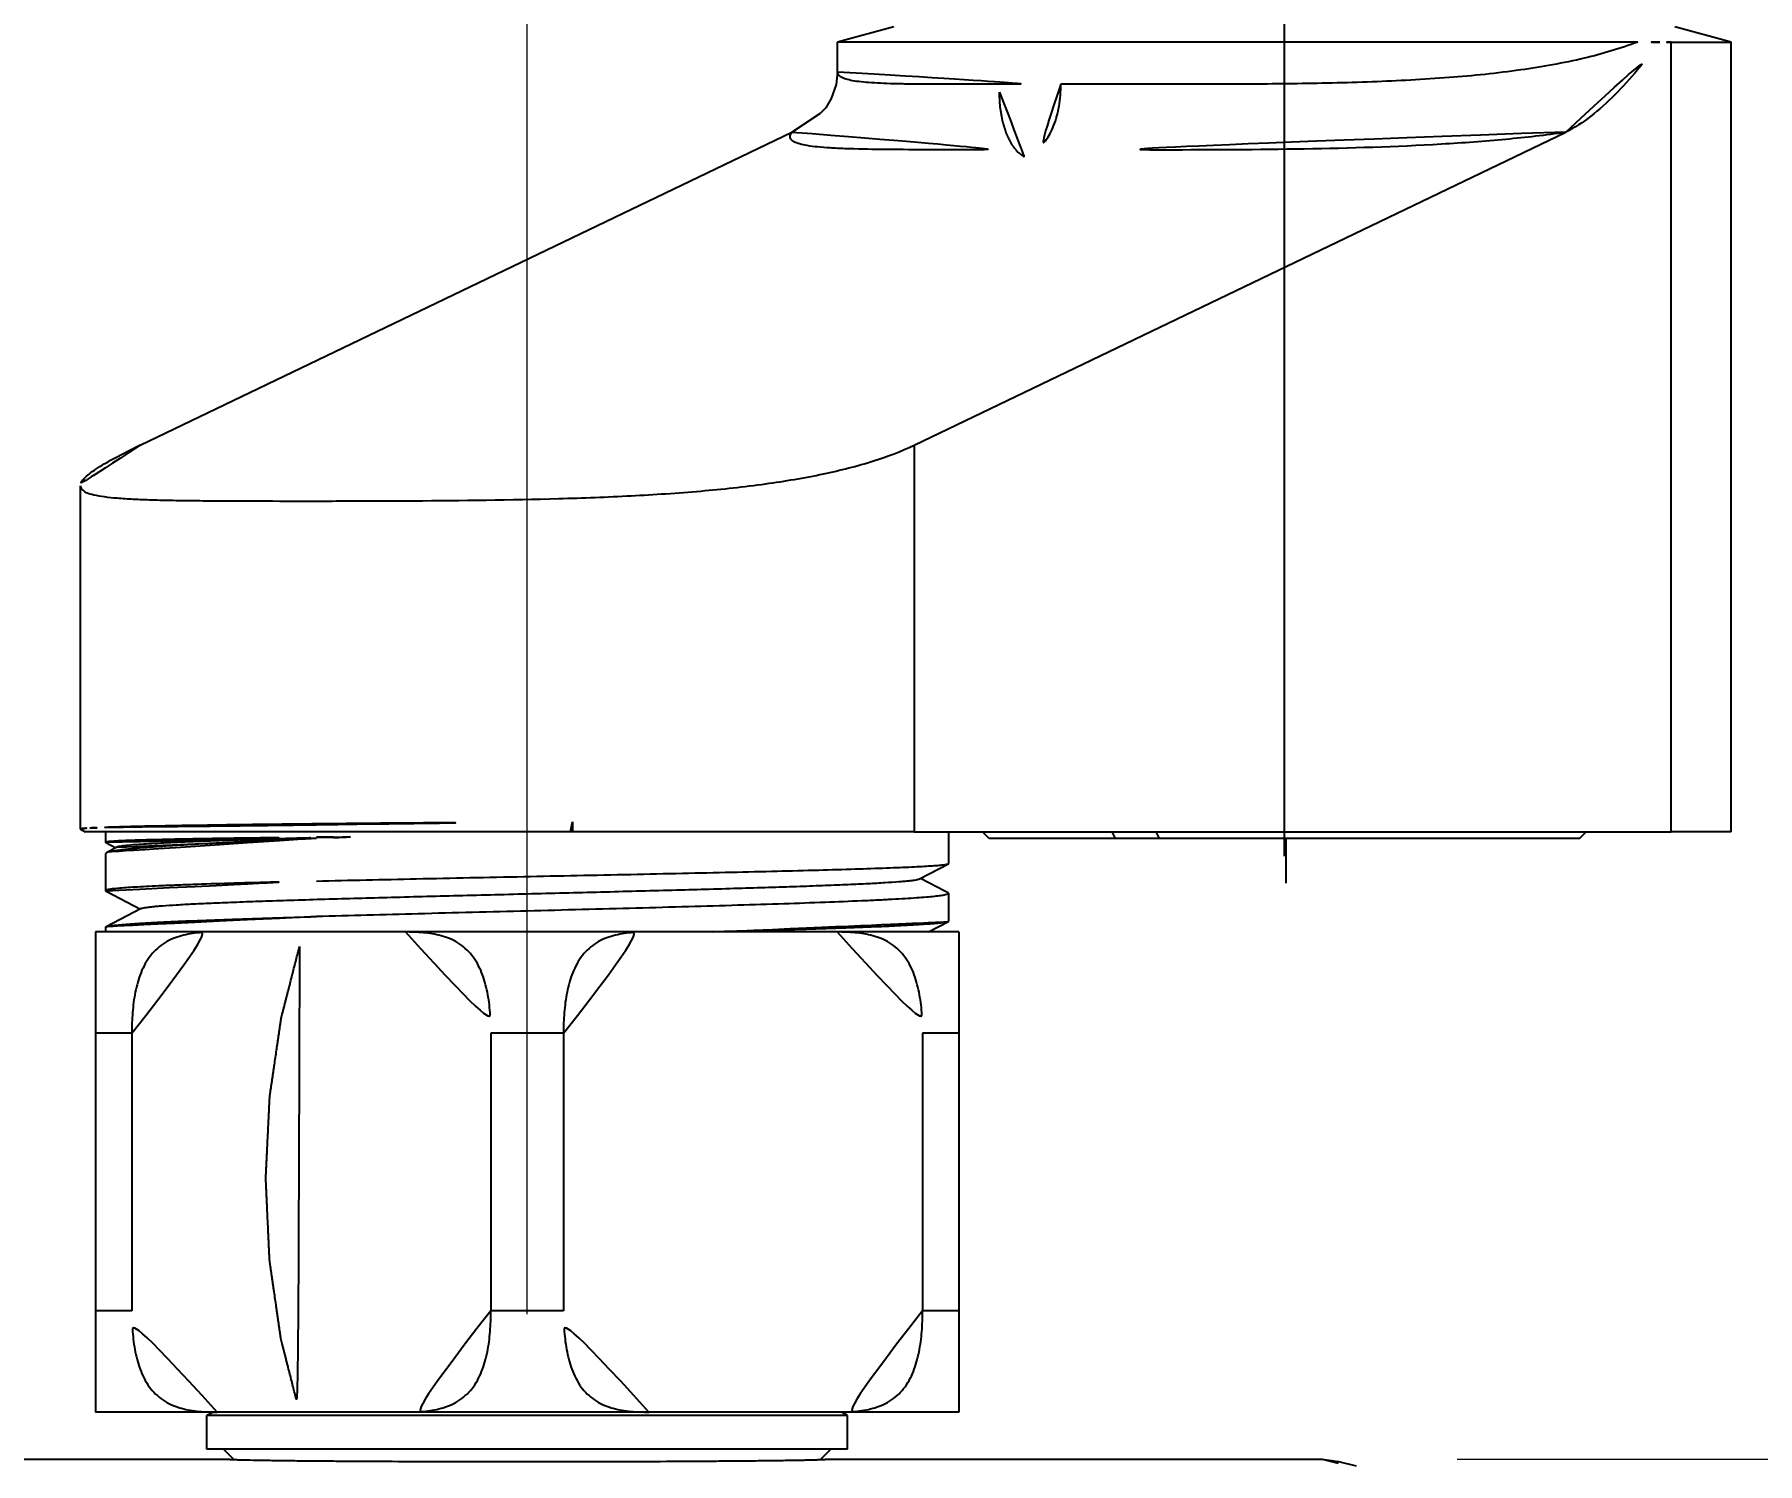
# Model space of a CAD drawing. Extents: x 16296660632 to 16296672895, y -37409619871 to -37409617326.
# Drawn here: x 16296672432.9 to 16296672484, y -37409617610.7 to -37409617568.3 of the extents above; entities that cross this region are included whole.
import ezdxf

# ---------------------------------------------------------------- set-up
doc = ezdxf.new("R2010")
doc.units = 0
doc.header["$LTSCALE"] = 10
doc.header["$MEASUREMENT"] = 0
doc.header["$PDMODE"] = 3
doc.header["$PDSIZE"] = -10
doc.linetypes.add('ACAD_ISO08W100', pattern=[36, 24, -3, 6, -3])
doc.layers.get('0').update_dxf_attribs({"linetype": 'CONTINUOUS'})
doc.layers.get('DEFPOINTS').update_dxf_attribs({"linetype": 'CONTINUOUS'})
doc.layers.add('06___PRT_ALL_SURFS', color=7, linetype='CONTINUOUS')
doc.styles.add('Daelim Dimension', font='')
doc.styles.get('Daelim Dimension').set_extended_font_data('나눔고딕')
doc.dimstyles.new('DEFAULT', dxfattribs={"dimscale": 2, "dimtxt": 2, "dimasz": 2, "dimexe": 0, "dimexo": 2, "dimgap": 1, "dimtad": 1, "dimdec": 1, "dimzin": 9, "dimdsep": 46, "dimtxsty": 'Daelim Dimension', "dimcen": 0.5, "dimclrd": 252, "dimclre": 252, "dimclrt": 3, "dimadec": 1, "dimazin": 0, "dimtfac": 1, "dimtdec": 1, "dimtix": 1, "dimtmove": 0, "dimatfit": 3, "dimfxl": 1, "dimtolj": 1, "dimtzin": 1, "dimlwd": 9, "dimlwe": 9, "dimarcsym": 0})

# ---------------------------------------------------------------- blocks, each defined once
blk = doc.blocks.new('*D24')
at = {"color": 5, "lineweight": 9, "transparency": 16777216}
for p, q in [((16296672475.10936, -37409617610.563637), (16296672510.367599, -37409617610.563637)), ((16296672510.367599, -37409617614.563637), (16296672510.367599, -37409617749.239067)), ((16296672381.699341, -37409617753.239067), (16296672510.367599, -37409617753.239067))]:
    blk.add_line(p, q, dxfattribs=at)
at = {"color": 5, "transparency": 16777216}
for points in [[(16296672509.700939, -37409617614.563637), (16296672511.034269, -37409617614.563637), (16296672510.367599, -37409617610.563637)], [(16296672509.700939, -37409617749.239067), (16296672511.034269, -37409617749.239067), (16296672510.367599, -37409617753.239067)]]:
    blk.add_solid(points, dxfattribs=at)
at = {"layer": 'DEFPOINTS', "color": 0, "transparency": 16777216}
for p in [(16296672471.10936, -37409617610.563637), (16296672377.699341, -37409617753.239067), (16296672510.367599, -37409617753.239067)]:
    blk.add_point(p, dxfattribs=at)
at = {"color": 7, "transparency": 16777216, "insert": (16296672502.916969, -37409617681.901352), "char_height": 10, "attachment_point": 5, "rotation": 90, "style": 'Daelim Dimension'}
blk.add_mtext('\\A1;143', dxfattribs=at)
blk = doc.blocks.new('*D26')
at = {"color": 5, "lineweight": 9, "transparency": 16777216}
for p, q in [((16296672297.5371, -37409617606.26368), (16296672297.5371, -37409617535.952713)), ((16296672301.5371, -37409617535.952713), (16296672443.5371, -37409617535.952713)), ((16296672447.5371, -37409617606.26368), (16296672447.5371, -37409617535.952713))]:
    blk.add_line(p, q, dxfattribs=at)
at = {"color": 5, "transparency": 16777216}
for points in [[(16296672301.5371, -37409617535.286049), (16296672301.5371, -37409617536.619377), (16296672297.5371, -37409617535.952713)], [(16296672443.5371, -37409617535.286049), (16296672443.5371, -37409617536.619377), (16296672447.5371, -37409617535.952713)]]:
    blk.add_solid(points, dxfattribs=at)
at = {"layer": 'DEFPOINTS', "color": 0, "transparency": 16777216}
for p in [(16296672447.5371, -37409617535.952713), (16296672297.5371, -37409617610.26368), (16296672447.5371, -37409617610.26368)]:
    blk.add_point(p, dxfattribs=at)
at = {"color": 7, "transparency": 16777216, "insert": (16296672372.5371, -37409617528.523529), "char_height": 10, "attachment_point": 5, "style": 'Daelim Dimension'}
blk.add_mtext('\\A1;150', dxfattribs=at)

msp = doc.modelspace()

# ---------------------------------------------------------------- linework, layer by layer
at = {"color": 1, "linetype": 'ACAD_ISO08W100'}
msp.add_line((16296672469.987101, -37409617526.616676), (16296672469.98711, -37409617592.68528), dxfattribs=at)
at = {"color": 7, "linetype": 'Continuous'}
for p, q in [((16296672480.468081, -37409617568.56131), (16296672456.737101, -37409617568.56131)), ((16296672481.461941, -37409617568.56131), (16296672483.237101, -37409617568.56131)), ((16296672456.737101, -37409617569.440086), (16296672456.737101, -37409617569.440292)), ((16296672434.290819, -37409617591.891663), (16296672434.2871, -37409617591.887772)), ((16296672434.290819, -37409617591.891663), (16296672434.429119, -37409617591.963676)), ((16296672459.01194, -37409617591.963676), (16296672434.42964, -37409617591.963676)), ((16296672448.81975, -37409617591.963676), (16296672448.87635, -37409617591.672157)), ((16296672448.87635, -37409617591.672157), (16296672448.87635, -37409617591.963676)), ((16296672461.237101, -37409617592.163681), (16296672461.0371, -37409617591.963676)), ((16296672464.97868, -37409617592.163681), (16296672464.878321, -37409617591.963676)), ((16296672466.177361, -37409617591.963676), (16296672466.277719, -37409617592.163681)), ((16296672478.737101, -37409617592.163681), (16296672478.937099, -37409617591.963676)), ((16296672483.237101, -37409617591.963676), (16296672481.461941, -37409617591.963676)), ((16296672435.04105, -37409617592.282318), (16296672435.0371, -37409617592.278221)), ((16296672435.06249, -37409617592.586052), (16296672435.0371, -37409617592.612457)), ((16296672435.04105, -37409617592.282318), (16296672435.343161, -37409617592.439636)), ((16296672435.36832, -37409617592.426521), (16296672435.06249, -37409617592.586052)), ((16296672478.73708, -37409617592.163681), (16296672461.237129, -37409617592.163681)), ((16296672459.173189, -37409617593.361351), (16296672460.02919, -37409617592.915443)), ((16296672460.02919, -37409617592.915443), (16296672460.0371, -37409617592.907204)), ((16296672459.920191, -37409617593.723373), (16296672459.199511, -37409617593.347633)), ((16296672435.048651, -37409617593.723602), (16296672435.0371, -37409617593.711578)), ((16296672435.048651, -37409617593.723602), (16296672436.06827, -37409617594.254921)), ((16296672460.01947, -37409617593.775124), (16296672459.920191, -37409617593.723373)), ((16296672460.01947, -37409617593.775124), (16296672460.0371, -37409617593.79348)), ((16296672436.095011, -37409617594.240982), (16296672435.05014, -37409617594.78553)), ((16296672459.432369, -37409617594.935249), (16296672460.02487, -37409617594.626503)), ((16296672460.02487, -37409617594.626503), (16296672460.0371, -37409617594.613747)), ((16296672460.337099, -37409617594.935249), (16296672434.737101, -37409617594.935249)), ((16296672434.737101, -37409617594.935249), (16296672434.737101, -37409617609.163681)), ((16296672460.337099, -37409617594.935249), (16296672460.337099, -37409617609.163681)), ((16296672435.81263, -37409617597.935249), (16296672434.737101, -37409617597.935249)), ((16296672435.81263, -37409617597.935249), (16296672435.81263, -37409617606.163673)), ((16296672448.612631, -37409617597.935249), (16296672446.461571, -37409617597.935249)), ((16296672446.461571, -37409617597.935249), (16296672446.461571, -37409617606.163673)), ((16296672448.612631, -37409617597.935249), (16296672448.612631, -37409617606.163673)), ((16296672460.337099, -37409617597.935249), (16296672459.26157, -37409617597.935249)), ((16296672459.26157, -37409617597.935249), (16296672459.26157, -37409617606.163673)), ((16296672435.81263, -37409617606.163681), (16296672434.737101, -37409617606.163681)), ((16296672448.612631, -37409617606.163681), (16296672446.461571, -37409617606.163681)), ((16296672460.337099, -37409617606.163681), (16296672459.26157, -37409617606.163681)), ((16296672460.337099, -37409617609.163681), (16296672434.737101, -37409617609.163681)), ((16296672438.0371, -37409617609.26368), (16296672438.20377, -37409617609.163681)), ((16296672457.0371, -37409617609.26368), (16296672438.0371, -37409617609.26368)), ((16296672438.0371, -37409617610.26368), (16296672438.0371, -37409617609.26368)), ((16296672457.0371, -37409617609.26368), (16296672456.87043, -37409617609.163681)), ((16296672457.0371, -37409617610.26368), (16296672457.0371, -37409617609.26368)), ((16296672457.0371, -37409617610.26368), (16296672438.0371, -37409617610.26368)), ((16296672438.85239, -37409617610.579063), (16296672438.5371, -37409617610.26368)), ((16296672456.221741, -37409617610.579117), (16296672456.5371, -37409617610.26368)), ((16296672306.437071, -37409617610.563606), (16296672438.63714, -37409617610.563606)), ((16296672456.43689, -37409617610.563622), (16296672456.436621, -37409617610.564217)), ((16296672456.43689, -37409617610.563622), (16296672471.109619, -37409617610.563622)), ((16296672456.436991, -37409617610.564217), (16296672456.437281, -37409617610.563599)), ((16296672471.10936, -37409617610.563637), (16296672471.595659, -37409617610.623657)), ((16296672471.109619, -37409617610.563622), (16296672471.580879, -37409617610.6819)), ((16296672471.59551, -37409617610.623619), (16296672472.117371, -37409617610.75444))]:
    msp.add_line(p, q, dxfattribs=at)
at = {"color": 81, "linetype": 'Continuous', "true_color": 0xa9ff6a}
msp.add_line((16296672470.0371, -37409617593.488876), (16296672470.0371, -37409617592.163681), dxfattribs=at)
at = {"color": 7, "linetype": 'Continuous'}
for points, knots in [([(16296672480.468081, -37409617568.56131), (16296672479.951639, -37409617568.758713), (16296672478.8029, -37409617569.090981), (16296672476.927719, -37409617569.423531), (16296672474.824699, -37409617569.637604), (16296672472.562651, -37409617569.755371), (16296672470.21587, -37409617569.804916), (16296672467.86149, -37409617569.815132), (16296672465.576071, -37409617569.810043), (16296672464.08403, -37409617569.80761), (16296672463.362101, -37409617569.807587)], [0, 0, 0, 0, 0.096293447, 0.207539571, 0.331352129, 0.464212591, 0.601955959, 0.740136505, 0.874264661, 1, 1, 1, 1]), ([(16296672456.73712, -37409617569.440529), (16296672456.737141, -37409617569.45591), (16296672456.741819, -37409617569.487183), (16296672456.76449, -37409617569.530701), (16296672456.80154, -37409617569.569351), (16296672456.87501, -37409617569.61908), (16296672457.00552, -37409617569.668701), (16296672457.203581, -37409617569.712914), (16296672457.455589, -37409617569.747139), (16296672457.760691, -37409617569.772591), (16296672458.11809, -37409617569.790527), (16296672458.52627, -37409617569.802307), (16296672458.983589, -37409617569.809174), (16296672459.68572, -37409617569.813606), (16296672460.669821, -37409617569.812248), (16296672461.966169, -37409617569.808502), (16296672462.881439, -37409617569.807602), (16296672463.362101, -37409617569.807587)], [0, 0, 0, 0, 0.006847674, 0.013798387, 0.021502284, 0.030440701, 0.053091513, 0.0830574, 0.12072686, 0.166181281, 0.219328391, 0.2799997, 0.347956369, 0.422921804, 0.592560546, 0.786033709, 1, 1, 1, 1]), ([(16296672463.36211, -37409617569.807472), (16296672463.36211, -37409617570.026657), (16296672463.32799, -37409617570.448059), (16296672463.19887, -37409617570.945396), (16296672463.043051, -37409617571.284492), (16296672462.8794, -37409617571.54039), (16296672462.716221, -37409617571.694267), (16296672462.59557, -37409617571.752197)], [0, 0, 0, 0, 0.302426833, 0.580363323, 0.704057427, 0.815341845, 1, 1, 1, 1]), ([(16296672455.382509, -37409617571.229271), (16296672455.369949, -37409617571.247627), (16296672455.349091, -37409617571.283157), (16296672455.33168, -37409617571.338707), (16296672455.332939, -37409617571.391632), (16296672455.354259, -37409617571.439987), (16296672455.393921, -37409617571.482323), (16296672455.47706, -37409617571.537086), (16296672455.629391, -37409617571.590843), (16296672455.86396, -37409617571.639008), (16296672456.167351, -37409617571.67646), (16296672456.53862, -37409617571.70459), (16296672457.16613, -37409617571.733208), (16296672458.10844, -37409617571.74897), (16296672459.415331, -37409617571.753708), (16296672460.937969, -37409617571.752724), (16296672462.02219, -37409617571.752274), (16296672462.595409, -37409617571.752274)], [0, 0, 0, 0, 0.008883204, 0.016342648, 0.022956141, 0.029545765, 0.036956259, 0.045802872, 0.069066051, 0.100792041, 0.141395333, 0.190970493, 0.249423417, 0.392137997, 0.567162175, 0.771162843, 1, 1, 1, 1]), ([(16296672478.33219, -37409617571.229271), (16296672477.74159, -37409617571.313171), (16296672476.51416, -37409617571.452858), (16296672473.929159, -37409617571.64167), (16296672470.55794, -37409617571.739807), (16296672466.54056, -37409617571.756126), (16296672463.8797, -37409617571.752274), (16296672462.595409, -37409617571.752274)], [0, 0, 0, 0, 0.113575327, 0.235096958, 0.493392411, 0.755478983, 1, 1, 1, 1]), ([(16296672434.2871, -37409617581.712082), (16296672434.2871, -37409617581.731033), (16296672434.294941, -37409617581.770729), (16296672434.331591, -37409617581.823792), (16296672434.38973, -37409617581.869881), (16296672434.506161, -37409617581.929863), (16296672434.70999, -37409617581.987808), (16296672435.01824, -37409617582.039589), (16296672435.410139, -37409617582.079193), (16296672435.883169, -37409617582.10865), (16296672436.434681, -37409617582.129669), (16296672437.06097, -37409617582.143982), (16296672437.757879, -37409617582.153282), (16296672438.814341, -37409617582.161072), (16296672440.27256, -37409617582.164131), (16296672442.159201, -37409617582.163589), (16296672444.915239, -37409617582.155296), (16296672447.75318, -37409617582.125031), (16296672450.594721, -37409617582.018967), (16296672452.6392, -37409617581.88456), (16296672454.54388, -37409617581.680359), (16296672456.258169, -37409617581.395111), (16296672457.738199, -37409617581.024048), (16296672458.623301, -37409617580.692642), (16296672459.01194, -37409617580.506027)], [0, 0, 0, 0, 0.002271346, 0.004696983, 0.007573525, 0.011082862, 0.020336571, 0.032805483, 0.0485503, 0.067520734, 0.089618282, 0.114704463, 0.142616274, 0.173167825, 0.241351423, 0.317421418, 0.399329793, 0.571739122, 0.657603091, 0.740170219, 0.817303202, 0.887151717, 0.948319771, 1, 1, 1, 1]), ([(16296672436.06226, -37409617580.506027), (16296672435.806061, -37409617580.629051), (16296672435.44693, -37409617580.808319), (16296672435.010321, -37409617581.053322), (16296672434.75688, -37409617581.210457), (16296672434.556669, -37409617581.352654), (16296672434.410391, -37409617581.480881), (16296672434.31632, -37409617581.5951), (16296672434.287109, -37409617581.67701), (16296672434.2871, -37409617581.712082)], [0, 0, 0, 0, 0.389574738, 0.549878365, 0.686130095, 0.79814322, 0.886211822, 0.95192461, 1, 1, 1, 1]), ([(16296672434.287121, -37409617591.887772), (16296672434.28714, -37409617591.885719), (16296672434.29472, -37409617591.881813), (16296672434.30728, -37409617591.878677), (16296672434.330339, -37409617591.874474), (16296672434.36124, -37409617591.870613), (16296672434.40136, -37409617591.866531), (16296672434.47221, -37409617591.86071), (16296672434.52986, -37409617591.857094), (16296672434.571199, -37409617591.854729)], [0, 0, 0, 0, 0.021368729, 0.070113905, 0.148912001, 0.258163998, 0.397938726, 0.568212851, 1, 1, 1, 1]), ([(16296672434.571199, -37409617591.854729), (16296672434.60096, -37409617591.853027), (16296672434.74383, -37409617591.845543), (16296672434.886789, -37409617591.839973), (16296672434.999969, -37409617591.835983)], [0, 0, 0, 0, 0.208386391, 1, 1, 1, 1]), ([(16296672434.999969, -37409617591.835983), (16296672435.297319, -37409617591.825478), (16296672436.001209, -37409617591.807457), (16296672437.209249, -37409617591.784729), (16296672438.707439, -37409617591.762932), (16296672441.15682, -37409617591.733803), (16296672444.57428, -37409617591.702629), (16296672447.404181, -37409617591.681999), (16296672448.87635, -37409617591.672157)], [0, 0, 0, 0, 0.064320604, 0.152208754, 0.261196676, 0.388227176, 0.681743787, 1, 1, 1, 1]), ([(16296672435.0371, -37409617592.278221), (16296672435.0371, -37409617592.275368), (16296672435.04912, -37409617592.270752), (16296672435.067169, -37409617592.266693), (16296672435.102079, -37409617592.261482), (16296672435.148251, -37409617592.256599), (16296672435.20849, -37409617592.251503), (16296672435.28162, -37409617592.246483), (16296672435.36799, -37409617592.241432), (16296672435.50902, -37409617592.234337), (16296672435.71734, -37409617592.225777), (16296672436.00506, -37409617592.216133), (16296672436.342159, -37409617592.206581), (16296672436.727209, -37409617592.197166), (16296672437.15855, -37409617592.18792), (16296672437.634331, -37409617592.178833), (16296672438.152479, -37409617592.169899), (16296672438.921659, -37409617592.157852), (16296672439.97101, -37409617592.143494), (16296672440.83399, -37409617592.13327), (16296672441.2871, -37409617592.128197)], [0, 0, 0, 0, 0.001367099, 0.004687298, 0.0100973, 0.017615355, 0.027243547, 0.038979018, 0.052810799, 0.068721913, 0.106711477, 0.152800946, 0.206792237, 0.268451893, 0.3375304, 0.41371571, 0.496679102, 0.586075588, 0.782670843, 1, 1, 1, 1]), ([(16296672441.2871, -37409617592.159149), (16296672440.86043, -37409617592.177094), (16296672440.04475, -37409617592.212334), (16296672438.884029, -37409617592.266563), (16296672437.85376, -37409617592.319946), (16296672436.96969, -37409617592.372482), (16296672436.33066, -37409617592.417709), (16296672435.902439, -37409617592.45475), (16296672435.646219, -37409617592.480461), (16296672435.434931, -37409617592.505943), (16296672435.268961, -37409617592.530746), (16296672435.149521, -37409617592.555351), (16296672435.085239, -37409617592.574211), (16296672435.062519, -37409617592.586052)], [0, 0, 0, 0, 0.205137902, 0.39218929, 0.558180609, 0.700704037, 0.817608614, 0.865901946, 0.9071746, 0.941290278, 0.968150348, 0.987692583, 1, 1, 1, 1]), ([(16296672435.36833, -37409617592.426521), (16296672435.37645, -37409617592.422272), (16296672435.39822, -37409617592.414993), (16296672435.460091, -37409617592.400497), (16296672435.572439, -37409617592.384247), (16296672435.74791, -37409617592.36544), (16296672435.97727, -37409617592.346588), (16296672436.2593, -37409617592.327492), (16296672436.59273, -37409617592.308357), (16296672436.975969, -37409617592.289177), (16296672437.581181, -37409617592.262283), (16296672438.44706, -37409617592.229492), (16296672439.60603, -37409617592.191681), (16296672440.90901, -37409617592.153877), (16296672441.82342, -37409617592.129623), (16296672442.300779, -37409617592.117363)], [0, 0, 0, 0, 0.003962013, 0.00984448, 0.02747232, 0.052922797, 0.086114068, 0.126885588, 0.175057514, 0.230407479, 0.292673423, 0.436801348, 0.604784036, 0.793681797, 1, 1, 1, 1]), ([(16296672441.2871, -37409617592.128197), (16296672441.37005, -37409617592.127281), (16296672441.707939, -37409617592.12355), (16296672442.045839, -37409617592.11998), (16296672442.300779, -37409617592.117363)], [0, 0, 0, 0, 0.245490498, 1, 1, 1, 1]), ([(16296672442.300779, -37409617592.117363), (16296672442.21484, -37409617592.120842), (16296672441.87693, -37409617592.134567), (16296672441.53904, -37409617592.148552), (16296672441.2871, -37409617592.159149)], [0, 0, 0, 0, 0.254356381, 1, 1, 1, 1]), ([(16296672441.2871, -37409617593.426804), (16296672442.27412, -37409617593.402702), (16296672444.32036, -37409617593.356827), (16296672447.42832, -37409617593.292473), (16296672450.059, -37409617593.23896), (16296672452.11487, -37409617593.195587), (16296672453.560129, -37409617593.163788), (16296672454.90579, -37409617593.132294), (16296672456.129589, -37409617593.101128), (16296672457.21133, -37409617593.070328), (16296672458.015591, -37409617593.043892), (16296672458.57476, -37409617593.022392), (16296672458.926769, -37409617593.007187), (16296672459.231661, -37409617592.992104), (16296672459.48818, -37409617592.977188), (16296672459.695259, -37409617592.962433), (16296672459.8365, -37409617592.94957), (16296672459.92403, -37409617592.938728), (16296672459.970671, -37409617592.931511), (16296672460.004431, -37409617592.924362), (16296672460.02264, -37409617592.918839), (16296672460.029169, -37409617592.915443)], [0, 0, 0, 0, 0.157947822, 0.327434889, 0.497311893, 0.578885607, 0.656401759, 0.72857701, 0.794219906, 0.852247259, 0.901701061, 0.922952616, 0.941766504, 0.958068459, 0.971787522, 0.982871875, 0.991280115, 0.994470232, 0.99698334, 0.998822628, 1, 1, 1, 1]), ([(16296672435.037109, -37409617593.711578), (16296672435.037109, -37409617593.707802), (16296672435.04694, -37409617593.699013), (16296672435.06749, -37409617593.691856), (16296672435.10157, -37409617593.682663), (16296672435.172421, -37409617593.669739), (16296672435.2946, -37409617593.654167), (16296672435.48012, -37409617593.636803), (16296672435.717331, -37409617593.619209), (16296672436.00507, -37409617593.601562), (16296672436.34219, -37409617593.583893), (16296672436.727249, -37409617593.566223), (16296672437.1586, -37409617593.548592), (16296672437.820709, -37409617593.524109), (16296672438.748699, -37409617593.494217), (16296672439.970989, -37409617593.45977), (16296672440.833981, -37409617593.437866), (16296672441.2871, -37409617593.426804)], [0, 0, 0, 0, 0.001807601, 0.005329444, 0.010862297, 0.018464477, 0.039926003, 0.069718295, 0.107725941, 0.153803084, 0.20776317, 0.269371128, 0.338379499, 0.414482478, 0.58663322, 0.782964432, 1, 1, 1, 1]), ([(16296672436.095011, -37409617594.240982), (16296672436.107441, -37409617594.234512), (16296672436.14287, -37409617594.224373), (16296672436.208851, -37409617594.211151), (16296672436.300989, -37409617594.197899), (16296672436.41873, -37409617594.184349), (16296672436.56205, -37409617594.170761), (16296672436.80311, -37409617594.151222), (16296672437.165409, -37409617594.127609), (16296672437.670839, -37409617594.100517), (16296672438.26689, -37409617594.073311), (16296672438.94808, -37409617594.046013), (16296672439.70816, -37409617594.018646), (16296672440.54019, -37409617593.991272), (16296672441.7708, -37409617593.953651), (16296672443.427099, -37409617593.907509), (16296672445.51309, -37409617593.853462), (16296672447.674749, -37409617593.7994), (16296672449.83374, -37409617593.745399), (16296672451.912041, -37409617593.691513), (16296672453.55916, -37409617593.645569), (16296672454.78071, -37409617593.608177), (16296672455.605129, -37409617593.580994), (16296672456.35746, -37409617593.553871), (16296672457.030979, -37409617593.526833), (16296672457.61973, -37409617593.499924), (16296672458.118509, -37409617593.473137), (16296672458.475809, -37409617593.449806), (16296672458.713369, -37409617593.430527), (16296672458.85453, -37409617593.417122), (16296672458.970461, -37409617593.40377), (16296672459.061159, -37409617593.390717), (16296672459.126089, -37409617593.377708), (16296672459.16094, -37409617593.367706), (16296672459.173161, -37409617593.361351)], [0, 0, 0, 0, 0.001819424, 0.004733861, 0.008757703, 0.013891075, 0.020126318, 0.027448971, 0.045292952, 0.067266692, 0.093169863, 0.122766199, 0.155786186, 0.191926221, 0.230858152, 0.31564841, 0.407070359, 0.501803347, 0.596415588, 0.687490221, 0.771749936, 0.810366882, 0.846175734, 0.878854509, 0.908115602, 0.933698495, 0.955380135, 0.972972395, 0.980187548, 0.986326865, 0.991381121, 0.995343434, 0.998211164, 1, 1, 1, 1]), ([(16296672460.0371, -37409617593.79348), (16296672460.0371, -37409617593.797852), (16296672460.028231, -37409617593.808411), (16296672459.992371, -37409617593.824318), (16296672459.913151, -37409617593.843536), (16296672459.78006, -37409617593.864288), (16296672459.5942, -37409617593.885887), (16296672459.3571, -37409617593.907593), (16296672459.069309, -37409617593.929428), (16296672458.73221, -37409617593.951263), (16296672458.34717, -37409617593.973106), (16296672457.91585, -37409617593.994911), (16296672457.253771, -37409617594.0252), (16296672456.325899, -37409617594.062187), (16296672455.103609, -37409617594.104874), (16296672453.75185, -37409617594.147377), (16296672452.29373, -37409617594.189697), (16296672450.754219, -37409617594.231796), (16296672449.159679, -37409617594.273666), (16296672447.002831, -37409617594.329002), (16296672444.375481, -37409617594.395767), (16296672442.292061, -37409617594.451607), (16296672441.2871, -37409617594.480553)], [0, 0, 0, 0, 0.000698991, 0.001925261, 0.006358533, 0.013553093, 0.02351645, 0.036215075, 0.051605281, 0.069621789, 0.090188393, 0.113222215, 0.13862136, 0.196080369, 0.261587286, 0.334026196, 0.412160555, 0.494652007, 0.580087709, 0.667009896, 0.839369502, 1, 1, 1, 1]), ([(16296672441.2871, -37409617594.480553), (16296672440.852909, -37409617594.493057), (16296672440.02375, -37409617594.517677), (16296672438.845369, -37409617594.555847), (16296672437.802931, -37409617594.593689), (16296672437.02702, -37409617594.626244), (16296672436.48634, -37409617594.652748), (16296672436.144699, -37409617594.671547), (16296672435.84767, -37409617594.690208), (16296672435.59642, -37409617594.708771), (16296672435.39185, -37409617594.727028), (16296672435.234859, -37409617594.745163), (16296672435.1339, -37409617594.760811), (16296672435.077749, -37409617594.774597), (16296672435.057751, -37409617594.78157), (16296672435.05014, -37409617594.78553)], [0, 0, 0, 0, 0.208549206, 0.398267467, 0.566052807, 0.709367597, 0.77112251, 0.825950489, 0.873642314, 0.914008318, 0.946911042, 0.972229873, 0.989899736, 0.995881165, 1, 1, 1, 1]), ([(16296672453.02813, -37409617594.935226), (16296672453.511709, -37409617594.922829), (16296672454.43741, -37409617594.898354), (16296672455.7558, -37409617594.860298), (16296672456.926901, -37409617594.822372), (16296672457.80093, -37409617594.789558), (16296672458.410999, -37409617594.762703), (16296672458.796761, -37409617594.743599), (16296672459.132021, -37409617594.724571), (16296672459.415279, -37409617594.705597), (16296672459.645361, -37409617594.686897), (16296672459.821079, -37409617594.668266), (16296672459.93343, -37409617594.652222), (16296672459.995131, -37409617594.637894), (16296672460.016781, -37409617594.630692), (16296672460.024851, -37409617594.626503)], [0, 0, 0, 0, 0.207092421, 0.396436442, 0.564643713, 0.708710875, 0.770874048, 0.826067776, 0.874059951, 0.914630425, 0.94760622, 0.972861796, 0.990304639, 0.99610564, 1, 1, 1, 1]), ([(16296672435.05014, -37409617594.78553), (16296672435.04818, -37409617594.786552), (16296672435.04285, -37409617594.789581), (16296672435.037109, -37409617594.794907), (16296672435.037109, -37409617594.799103)], [0, 0, 0, 0, 0.346158158, 1, 1, 1, 1]), ([(16296672435.81263, -37409617597.935249), (16296672435.81263, -37409617597.731354), (16296672435.826281, -37409617597.323967), (16296672435.890921, -37409617596.818459), (16296672435.984859, -37409617596.424332), (16296672436.080999, -37409617596.139099), (16296672436.20755, -37409617595.86998), (16296672436.36845, -37409617595.625893), (16296672436.56402, -37409617595.416962), (16296672436.788679, -37409617595.250473), (16296672437.03334, -37409617595.127403), (16296672437.2892, -37409617595.042107), (16296672437.5506, -37409617594.986794), (16296672437.902121, -37409617594.943283), (16296672438.167629, -37409617594.935249), (16296672438.34425, -37409617594.935249)], [0, 0, 0, 0, 0.133580858, 0.266773685, 0.333016425, 0.398742397, 0.463625682, 0.527315409, 0.589477258, 0.650115707, 0.709527342, 0.768141547, 0.826320045, 0.88428951, 1, 1, 1, 1]), ([(16296672443.929951, -37409617594.935249), (16296672444.106569, -37409617594.935249), (16296672444.37208, -37409617594.943283), (16296672444.7236, -37409617594.986794), (16296672444.985001, -37409617595.042107), (16296672445.24086, -37409617595.127403), (16296672445.485519, -37409617595.250473), (16296672445.71018, -37409617595.416962), (16296672445.90575, -37409617595.625893), (16296672446.06665, -37409617595.86998), (16296672446.193211, -37409617596.139099), (16296672446.289351, -37409617596.424332), (16296672446.38328, -37409617596.818459), (16296672446.44792, -37409617597.323967), (16296672446.461571, -37409617597.731354), (16296672446.461571, -37409617597.935249)], [0, 0, 0, 0, 0.115710533, 0.17368002, 0.231858534, 0.290472747, 0.349884391, 0.410522779, 0.472684713, 0.536374421, 0.601257665, 0.666983734, 0.733226405, 0.866419216, 1, 1, 1, 1]), ([(16296672448.612631, -37409617597.935249), (16296672448.612631, -37409617597.731354), (16296672448.62628, -37409617597.323967), (16296672448.690941, -37409617596.818443), (16296672448.784849, -37409617596.424294), (16296672448.881041, -37409617596.139053), (16296672449.007561, -37409617595.869904), (16296672449.168501, -37409617595.625877), (16296672449.36396, -37409617595.416946), (16296672449.588631, -37409617595.250542), (16296672449.83325, -37409617595.127434), (16296672450.089121, -37409617595.042122), (16296672450.350559, -37409617594.986794), (16296672450.702101, -37409617594.943283), (16296672450.967621, -37409617594.935249), (16296672451.144251, -37409617594.935249)], [0, 0, 0, 0, 0.133582712, 0.26677812, 0.333026058, 0.398755258, 0.463644915, 0.527324033, 0.589470716, 0.650093413, 0.709502503, 0.768125515, 0.826311711, 0.88428576, 1, 1, 1, 1]), ([(16296672456.72995, -37409617594.935249), (16296672456.90657, -37409617594.935249), (16296672457.17207, -37409617594.943268), (16296672457.523609, -37409617594.986771), (16296672457.785049, -37409617595.042122), (16296672458.04096, -37409617595.127434), (16296672458.28565, -37409617595.250557), (16296672458.510321, -37409617595.417061), (16296672458.705799, -37409617595.626022), (16296672458.866739, -37409617595.870064), (16296672458.993219, -37409617596.139214), (16296672459.08939, -37409617596.424423), (16296672459.183281, -37409617596.818542), (16296672459.247931, -37409617597.324028), (16296672459.26157, -37409617597.731369), (16296672459.26157, -37409617597.935249)], [0, 0, 0, 0, 0.115706529, 0.173680098, 0.231867865, 0.29049604, 0.349921788, 0.410562216, 0.472715595, 0.536397161, 0.601283236, 0.667004911, 0.733247581, 0.866430595, 1, 1, 1, 1]), ([(16296672440.7871, -37409617595.363678), (16296672440.75325, -37409617595.496391), (16296672440.70248, -37409617595.695473), (16296672440.634781, -37409617595.960899), (16296672440.584, -37409617596.159973), (16296672440.53323, -37409617596.359039), (16296672440.48245, -37409617596.558113), (16296672440.44014, -37409617596.724007), (16296672440.40629, -37409617596.85672), (16296672440.380899, -37409617596.956261), (16296672440.355511, -37409617597.055794), (16296672440.33436, -37409617597.138741), (16296672440.31743, -37409617597.205101), (16296672440.304741, -37409617597.254868), (16296672440.29204, -37409617597.304626), (16296672440.281469, -37409617597.346107), (16296672440.273001, -37409617597.379288), (16296672440.266661, -37409617597.404167), (16296672440.26137, -37409617597.424911), (16296672440.257139, -37409617597.441498), (16296672440.25396, -37409617597.453941), (16296672440.25132, -37409617597.46431), (16296672440.249201, -37409617597.472603), (16296672440.247881, -37409617597.477791), (16296672440.24682, -37409617597.481934), (16296672440.24617, -37409617597.484543), (16296672440.245689, -37409617597.486343), (16296672440.245449, -37409617597.487389), (16296672440.2453, -37409617597.488548), (16296672440.245081, -37409617597.48996), (16296672440.244591, -37409617597.493393), (16296672440.24383, -37409617597.498497), (16296672440.24283, -37409617597.505333), (16296672440.241831, -37409617597.512154), (16296672440.240499, -37409617597.521263), (16296672440.238171, -37409617597.537193), (16296672440.234831, -37409617597.559952), (16296672440.230829, -37409617597.587273), (16296672440.22683, -37409617597.614578), (16296672440.22283, -37409617597.641891), (16296672440.217501, -37409617597.678307), (16296672440.210831, -37409617597.723831), (16296672440.200159, -37409617597.796661), (16296672440.186831, -37409617597.887703), (16296672440.17083, -37409617597.996964), (16296672440.154831, -37409617598.106201), (16296672440.138821, -37409617598.215446), (16296672440.12282, -37409617598.324707), (16296672440.10149, -37409617598.470383), (16296672440.07482, -37409617598.652458), (16296672440.048149, -37409617598.834541), (16296672440.026819, -37409617598.980209), (16296672440.010811, -37409617599.089447), (16296672439.99481, -37409617599.198708), (16296672439.978809, -37409617599.307961), (16296672439.962811, -37409617599.417213), (16296672439.94948, -37409617599.508247), (16296672439.93881, -37409617599.581093), (16296672439.93214, -37409617599.626602), (16296672439.926809, -37409617599.663017), (16296672439.92281, -37409617599.690331), (16296672439.91881, -37409617599.717644), (16296672439.91481, -37409617599.744957), (16296672439.91147, -37409617599.767723), (16296672439.90914, -37409617599.783653), (16296672439.90781, -37409617599.792763), (16296672439.906811, -37409617599.799583), (16296672439.905809, -37409617599.806412), (16296672439.90506, -37409617599.811531), (16296672439.904551, -37409617599.814949), (16296672439.90436, -37409617599.816383), (16296672439.904169, -37409617599.817497), (16296672439.904091, -37409617599.818672), (16296672439.903999, -37409617599.820747), (16296672439.903851, -37409617599.823692), (16296672439.903629, -37409617599.828407), (16296672439.903339, -37409617599.83432), (16296672439.90288, -37409617599.843758), (16296672439.902309, -37409617599.85556), (16296672439.90163, -37409617599.869728), (16296672439.900709, -37409617599.888611), (16296672439.89957, -37409617599.912216), (16296672439.898199, -37409617599.940536), (16296672439.89637, -37409617599.978317), (16296672439.894091, -37409617600.025528), (16296672439.89135, -37409617600.082176), (16296672439.888611, -37409617600.13884), (16296672439.884951, -37409617600.214394), (16296672439.880381, -37409617600.308807), (16296672439.874901, -37409617600.422119), (16296672439.869419, -37409617600.535431), (16296672439.86211, -37409617600.686523), (16296672439.85297, -37409617600.875366), (16296672439.84201, -37409617601.10199), (16296672439.83287, -37409617601.290848), (16296672439.82556, -37409617601.441933), (16296672439.82008, -37409617601.555237), (16296672439.8146, -37409617601.668549), (16296672439.81003, -37409617601.762978), (16296672439.80637, -37409617601.838516), (16296672439.803631, -37409617601.895172), (16296672439.80089, -37409617601.951828), (16296672439.798149, -37409617602.008476), (16296672439.79587, -37409617602.055702), (16296672439.794041, -37409617602.093468), (16296672439.792669, -37409617602.121803), (16296672439.791531, -37409617602.145409), (16296672439.790609, -37409617602.164291), (16296672439.78993, -37409617602.178452), (16296672439.78924, -37409617602.192619), (16296672439.78867, -37409617602.204422), (16296672439.788219, -37409617602.213867), (16296672439.78787, -37409617602.220947), (16296672439.78759, -37409617602.226852), (16296672439.78738, -37409617602.23098), (16296672439.787279, -37409617602.233337), (16296672439.78714, -37409617602.235107), (16296672439.787279, -37409617602.236893), (16296672439.787371, -37409617602.239243), (16296672439.787571, -37409617602.243378), (16296672439.78784, -37409617602.249283), (16296672439.78817, -37409617602.256363), (16296672439.788601, -37409617602.265823), (16296672439.78915, -37409617602.277618), (16296672439.789801, -37409617602.291786), (16296672439.790461, -37409617602.305962), (16296672439.79133, -37409617602.324852), (16296672439.792419, -37409617602.348473), (16296672439.79373, -37409617602.376808), (16296672439.795469, -37409617602.414597), (16296672439.797649, -37409617602.46183), (16296672439.800261, -37409617602.518509), (16296672439.802879, -37409617602.575188), (16296672439.8055, -37409617602.631866), (16296672439.808981, -37409617602.707443), (16296672439.813339, -37409617602.80191), (16296672439.818569, -37409617602.915268), (16296672439.823799, -37409617603.028633), (16296672439.83078, -37409617603.179771), (16296672439.8395, -37409617603.368713), (16296672439.84996, -37409617603.595421), (16296672439.858681, -37409617603.784363), (16296672439.86566, -37409617603.935501), (16296672439.87089, -37409617604.048859), (16296672439.87612, -37409617604.162216), (16296672439.88048, -37409617604.256683), (16296672439.883961, -37409617604.33226), (16296672439.88658, -37409617604.388939), (16296672439.8892, -37409617604.445618), (16296672439.891371, -37409617604.492851), (16296672439.89312, -37409617604.53064), (16296672439.89443, -37409617604.558983), (16296672439.895519, -37409617604.582603), (16296672439.896391, -37409617604.601486), (16296672439.897039, -37409617604.615646), (16296672439.897591, -37409617604.627457), (16296672439.89802, -37409617604.636909), (16296672439.8983, -37409617604.642807), (16296672439.89851, -37409617604.647537), (16296672439.898649, -37409617604.65049), (16296672439.898741, -37409617604.652557), (16296672439.898809, -37409617604.653732), (16296672439.899, -37409617604.654861), (16296672439.899191, -37409617604.656288), (16296672439.899691, -37409617604.659714), (16296672439.900431, -37409617604.664841), (16296672439.901409, -37409617604.671677), (16296672439.902399, -37409617604.678513), (16296672439.903709, -37409617604.68763), (16296672439.90601, -37409617604.703583), (16296672439.90929, -37409617604.726372), (16296672439.913231, -37409617604.753723), (16296672439.91717, -37409617604.781067), (16296672439.92111, -37409617604.808411), (16296672439.926359, -37409617604.844879), (16296672439.93293, -37409617604.890457), (16296672439.943439, -37409617604.963387), (16296672439.95657, -37409617605.054543), (16296672439.97233, -37409617605.163933), (16296672439.988091, -37409617605.273323), (16296672440.003851, -37409617605.382713), (16296672440.019609, -37409617605.492104), (16296672440.040621, -37409617605.637962), (16296672440.066879, -37409617605.820282), (16296672440.093149, -37409617606.002586), (16296672440.114161, -37409617606.148453), (16296672440.129919, -37409617606.257843), (16296672440.145679, -37409617606.367233), (16296672440.16144, -37409617606.476624), (16296672440.1772, -37409617606.586014), (16296672440.190331, -37409617606.67717), (16296672440.20084, -37409617606.750099), (16296672440.207411, -37409617606.795677), (16296672440.21266, -37409617606.832153), (16296672440.2166, -37409617606.859489), (16296672440.220539, -37409617606.886841), (16296672440.22448, -37409617606.914177), (16296672440.22776, -37409617606.936974), (16296672440.230061, -37409617606.952927), (16296672440.231371, -37409617606.962044), (16296672440.232361, -37409617606.96888), (16296672440.233339, -37409617606.975723), (16296672440.234091, -37409617606.980843), (16296672440.23457, -37409617606.984268), (16296672440.234791, -37409617606.985687), (16296672440.23493, -37409617606.986839), (16296672440.23518, -37409617606.987923), (16296672440.235661, -37409617606.989769), (16296672440.23633, -37409617606.992432), (16296672440.23741, -37409617606.996681), (16296672440.23876, -37409617607.001991), (16296672440.240919, -37409617607.010498), (16296672440.24361, -37409617607.021133), (16296672440.246849, -37409617607.033867), (16296672440.25116, -37409617607.05088), (16296672440.25655, -37409617607.072144), (16296672440.26302, -37409617607.097641), (16296672440.27165, -37409617607.131653), (16296672440.282431, -37409617607.174156), (16296672440.29537, -37409617607.225166), (16296672440.30831, -37409617607.276192), (16296672440.325569, -37409617607.344208), (16296672440.34713, -37409617607.42923), (16296672440.373011, -37409617607.531258), (16296672440.39889, -37409617607.633278), (16296672440.433399, -37409617607.769318), (16296672440.47654, -37409617607.939362), (16296672440.528299, -37409617608.14341), (16296672440.580059, -37409617608.347473), (16296672440.631821, -37409617608.551521), (16296672440.70083, -37409617608.823593), (16296672440.75259, -37409617609.027641), (16296672440.7871, -37409617609.163673)], [0, 0, 0, 0, 0.03125, 0.046875, 0.0625, 0.078125, 0.09375, 0.109375, 0.1171875, 0.125, 0.1328125, 0.140625, 0.14453125, 0.1484375, 0.15234375, 0.15625, 0.158203125, 0.16015625, 0.162109375, 0.163085938, 0.1640625, 0.165039062, 0.165527344, 0.166015625, 0.166259766, 0.166503906, 0.166625977, 0.166687012, 0.166748047, 0.166870117, 0.166992188, 0.167480469, 0.16796875, 0.168457031, 0.168945312, 0.169921875, 0.171875, 0.173828125, 0.17578125, 0.177734375, 0.1796875, 0.18359375, 0.1875, 0.1953125, 0.203125, 0.2109375, 0.21875, 0.2265625, 0.234375, 0.25, 0.265625, 0.2734375, 0.28125, 0.2890625, 0.296875, 0.3046875, 0.3125, 0.31640625, 0.3203125, 0.322265625, 0.32421875, 0.326171875, 0.328125, 0.330078125, 0.331054688, 0.331542969, 0.33203125, 0.332519531, 0.333007812, 0.333129883, 0.333251953, 0.333312988, 0.333374023, 0.333496094, 0.333740234, 0.333984375, 0.334472656, 0.334960938, 0.3359375, 0.336914062, 0.337890625, 0.33984375, 0.341796875, 0.34375, 0.34765625, 0.3515625, 0.35546875, 0.359375, 0.3671875, 0.375, 0.3828125, 0.390625, 0.40625, 0.421875, 0.4375, 0.4453125, 0.453125, 0.4609375, 0.46875, 0.47265625, 0.4765625, 0.48046875, 0.484375, 0.48828125, 0.490234375, 0.4921875, 0.494140625, 0.495117188, 0.49609375, 0.497070312, 0.498046875, 0.498535156, 0.499023438, 0.499511719, 0.499755859, 0.49987793, 0.5, 0.50012207, 0.500244141, 0.500488281, 0.500976562, 0.501464844, 0.501953125, 0.502929688, 0.50390625, 0.504882812, 0.505859375, 0.5078125, 0.509765625, 0.51171875, 0.515625, 0.51953125, 0.5234375, 0.52734375, 0.53125, 0.5390625, 0.546875, 0.5546875, 0.5625, 0.578125, 0.59375, 0.609375, 0.6171875, 0.625, 0.6328125, 0.640625, 0.64453125, 0.6484375, 0.65234375, 0.65625, 0.658203125, 0.66015625, 0.662109375, 0.663085938, 0.6640625, 0.665039062, 0.665527344, 0.666015625, 0.666259766, 0.666503906, 0.666625977, 0.666687012, 0.666748047, 0.666870117, 0.666992188, 0.667480469, 0.66796875, 0.668457031, 0.668945312, 0.669921875, 0.671875, 0.673828125, 0.67578125, 0.677734375, 0.6796875, 0.68359375, 0.6875, 0.6953125, 0.703125, 0.7109375, 0.71875, 0.7265625, 0.734375, 0.75, 0.765625, 0.7734375, 0.78125, 0.7890625, 0.796875, 0.8046875, 0.8125, 0.81640625, 0.8203125, 0.822265625, 0.82421875, 0.826171875, 0.828125, 0.830078125, 0.831054688, 0.831542969, 0.83203125, 0.832519531, 0.833007812, 0.833129883, 0.833251953, 0.833312988, 0.833374023, 0.833496094, 0.833740234, 0.833984375, 0.834472656, 0.834960938, 0.8359375, 0.836914062, 0.837890625, 0.83984375, 0.841796875, 0.84375, 0.84765625, 0.8515625, 0.85546875, 0.859375, 0.8671875, 0.875, 0.8828125, 0.890625, 0.90625, 0.921875, 0.9375, 0.953125, 0.96875, 1, 1, 1, 1]), ([(16296672438.34425, -37409617609.163681), (16296672438.167629, -37409617609.163681), (16296672437.902121, -37409617609.155647), (16296672437.5506, -37409617609.112137), (16296672437.2892, -37409617609.056824), (16296672437.03335, -37409617608.971527), (16296672436.788691, -37409617608.848457), (16296672436.56403, -37409617608.681969), (16296672436.36846, -37409617608.473053), (16296672436.20755, -37409617608.228958), (16296672436.080999, -37409617607.959831), (16296672435.98485, -37409617607.674599), (16296672435.890921, -37409617607.280472), (16296672435.826281, -37409617606.774948), (16296672435.81263, -37409617606.367577), (16296672435.81263, -37409617606.163673)], [0, 0, 0, 0, 0.115710137, 0.173679376, 0.231857548, 0.290471255, 0.349882208, 0.410520997, 0.472682252, 0.536372596, 0.601256752, 0.666982888, 0.733226364, 0.86641932, 1, 1, 1, 1]), ([(16296672446.461571, -37409617606.163673), (16296672446.461571, -37409617606.367577), (16296672446.44792, -37409617606.774948), (16296672446.38328, -37409617607.280472), (16296672446.289351, -37409617607.674599), (16296672446.193199, -37409617607.959831), (16296672446.06665, -37409617608.228958), (16296672445.905741, -37409617608.473053), (16296672445.71018, -37409617608.681969), (16296672445.48551, -37409617608.848457), (16296672445.24085, -37409617608.971527), (16296672444.985001, -37409617609.056824), (16296672444.7236, -37409617609.112137), (16296672444.37208, -37409617609.155647), (16296672444.106569, -37409617609.163681), (16296672443.929951, -37409617609.163681)], [0, 0, 0, 0, 0.133580755, 0.266773729, 0.333017274, 0.398743305, 0.463627518, 0.527317866, 0.589479044, 0.650117895, 0.709528836, 0.768142536, 0.826320691, 0.884289907, 1, 1, 1, 1]), ([(16296672451.144251, -37409617609.163681), (16296672450.967621, -37409617609.163681), (16296672450.702101, -37409617609.155647), (16296672450.35055, -37409617609.112137), (16296672450.089121, -37409617609.056808), (16296672449.83325, -37409617608.971497), (16296672449.588619, -37409617608.848381), (16296672449.36396, -37409617608.681976), (16296672449.168489, -37409617608.473053), (16296672449.007561, -37409617608.229012), (16296672448.881041, -37409617607.959877), (16296672448.784849, -37409617607.674637), (16296672448.690941, -37409617607.280487), (16296672448.62628, -37409617606.774963), (16296672448.612631, -37409617606.367577), (16296672448.612631, -37409617606.163673)], [0, 0, 0, 0, 0.115714438, 0.173688632, 0.231875069, 0.290498365, 0.349907692, 0.410530363, 0.472677153, 0.536356262, 0.601245157, 0.666974552, 0.733222058, 0.866417348, 1, 1, 1, 1]), ([(16296672459.26157, -37409617606.163673), (16296672459.26157, -37409617606.367561), (16296672459.247931, -37409617606.774902), (16296672459.183281, -37409617607.28038), (16296672459.08939, -37409617607.6745), (16296672458.993219, -37409617607.959717), (16296672458.866739, -37409617608.228859), (16296672458.705811, -37409617608.4729), (16296672458.510321, -37409617608.681862), (16296672458.28565, -37409617608.848373), (16296672458.04096, -37409617608.971497), (16296672457.785049, -37409617609.056801), (16296672457.523609, -37409617609.112152), (16296672457.172079, -37409617609.155647), (16296672456.90657, -37409617609.163681), (16296672456.72995, -37409617609.163681)], [0, 0, 0, 0, 0.133569486, 0.266752422, 0.332994841, 0.398716438, 0.463602065, 0.527283628, 0.589437084, 0.650077527, 0.709503548, 0.768131902, 0.826319733, 0.884293383, 1, 1, 1, 1]), ([(16296672456.436621, -37409617610.564217), (16296672456.43339, -37409617610.567848), (16296672456.414209, -37409617610.567734), (16296672456.381001, -37409617610.573509), (16296672456.32324, -37409617610.575737), (16296672456.246161, -37409617610.579918), (16296672456.14748, -37409617610.583321), (16296672456.0284, -37409617610.586998), (16296672455.888861, -37409617610.59053), (16296672455.6632, -37409617610.595497), (16296672455.33312, -37409617610.601318), (16296672454.88183, -37409617610.607689), (16296672454.36014, -37409617610.61367), (16296672453.77309, -37409617610.619186), (16296672453.126289, -37409617610.624207), (16296672452.16279, -37409617610.630333), (16296672450.85965, -37409617610.636177), (16296672449.21315, -37409617610.640381), (16296672447.50256, -37409617610.641762), (16296672445.793289, -37409617610.640266), (16296672444.150709, -37409617610.635963), (16296672442.85239, -37409617610.630013), (16296672441.893909, -37409617610.623833), (16296672441.251671, -37409617610.618767), (16296672440.669661, -37409617610.613197), (16296672440.153431, -37409617610.607193), (16296672439.70797, -37409617610.6008), (16296672439.38298, -37409617610.59494), (16296672439.16152, -37409617610.589973), (16296672439.02524, -37409617610.586403), (16296672438.90941, -37409617610.582787), (16296672438.814211, -37409617610.579178), (16296672438.74012, -37409617610.575562), (16296672438.69112, -37409617610.57235), (16296672438.663111, -37409617610.569618), (16296672438.649099, -37409617610.56778), (16296672438.64208, -37409617610.566231), (16296672438.63714, -37409617610.564697), (16296672438.63714, -37409617610.563606)], [0, 0, 0, 0, 0.000819084, 0.00281808, 0.006002458, 0.010367447, 0.015906755, 0.022609402, 0.030455677, 0.039424758, 0.060647757, 0.086085975, 0.115482598, 0.148566074, 0.185015788, 0.224481134, 0.310933801, 0.404615913, 0.501942658, 0.599193633, 0.692652158, 0.778743966, 0.817980692, 0.85417444, 0.886973491, 0.916063328, 0.941172653, 0.962047515, 0.970837578, 0.978501552, 0.985018617, 0.990370009, 0.994546458, 0.997541965, 0.998595494, 0.999352774, 0.999815701, 1, 1, 1, 1])]:
    msp.add_open_spline(points, degree=3, knots=knots, dxfattribs=at)
at = {"color": 81, "linetype": 'Continuous', "true_color": 0xa9ff6a}
msp.add_open_spline([(16296672461.5371, -37409617570.042824), (16296672461.53861, -37409617570.070084), (16296672461.54162, -37409617570.124619), (16296672461.54538, -37409617570.192787), (16296672461.548389, -37409617570.247322), (16296672461.55065, -37409617570.288231), (16296672461.55291, -37409617570.329132), (16296672461.55479, -37409617570.363213), (16296672461.55629, -37409617570.39048), (16296672461.557421, -37409617570.410927), (16296672461.558359, -37409617570.427979), (16296672461.559111, -37409617570.441612), (16296672461.559681, -37409617570.451843), (16296672461.56015, -37409617570.460358), (16296672461.56052, -37409617570.467171), (16296672461.56076, -37409617570.471443), (16296672461.56094, -37409617570.474854), (16296672461.561081, -37409617570.476967), (16296672461.56114, -37409617570.478683), (16296672461.56138, -37409617570.480339), (16296672461.561899, -37409617570.483223), (16296672461.562599, -37409617570.487343), (16296672461.56374, -37409617570.493927), (16296672461.565149, -37409617570.502159), (16296672461.567419, -37409617570.515343), (16296672461.570259, -37409617570.531799), (16296672461.57366, -37409617570.551559), (16296672461.577061, -37409617570.571327), (16296672461.58046, -37409617570.591087), (16296672461.584999, -37409617570.617432), (16296672461.59067, -37409617570.650368), (16296672461.597481, -37409617570.689903), (16296672461.60428, -37409617570.729424), (16296672461.609949, -37409617570.762352), (16296672461.614491, -37409617570.788696), (16296672461.617889, -37409617570.808456), (16296672461.62129, -37409617570.828217), (16296672461.624689, -37409617570.847992), (16296672461.627529, -37409617570.864464), (16296672461.629511, -37409617570.875977), (16296672461.63065, -37409617570.882568), (16296672461.6315, -37409617570.887512), (16296672461.632351, -37409617570.892464), (16296672461.63299, -37409617570.896156), (16296672461.63341, -37409617570.898628), (16296672461.633591, -37409617570.899651), (16296672461.63372, -37409617570.90049), (16296672461.63393, -37409617570.901237), (16296672461.634331, -37409617570.902496), (16296672461.63489, -37409617570.904343), (16296672461.63579, -37409617570.907249), (16296672461.636921, -37409617570.910896), (16296672461.63872, -37409617570.916733), (16296672461.64097, -37409617570.924026), (16296672461.643681, -37409617570.932777), (16296672461.64728, -37409617570.94445), (16296672461.651779, -37409617570.959038), (16296672461.65719, -37409617570.976547), (16296672461.6644, -37409617570.999893), (16296672461.67341, -37409617571.02906), (16296672461.684219, -37409617571.064072), (16296672461.69503, -37409617571.099083), (16296672461.705839, -37409617571.134087), (16296672461.714849, -37409617571.163269), (16296672461.722059, -37409617571.186607), (16296672461.72747, -37409617571.204117), (16296672461.73197, -37409617571.218697), (16296672461.735571, -37409617571.230377), (16296672461.738279, -37409617571.239128), (16296672461.74098, -37409617571.247879), (16296672461.743231, -37409617571.255173), (16296672461.745041, -37409617571.261009), (16296672461.746161, -37409617571.264664), (16296672461.747061, -37409617571.267578), (16296672461.74774, -37409617571.26976), (16296672461.748301, -37409617571.271584), (16296672461.74869, -37409617571.272873), (16296672461.74893, -37409617571.27359), (16296672461.749069, -37409617571.274162), (16296672461.749319, -37409617571.274597), (16296672461.74962, -37409617571.27523), (16296672461.75016, -37409617571.276314), (16296672461.750919, -37409617571.27787), (16296672461.751829, -37409617571.279739), (16296672461.75305, -37409617571.282227), (16296672461.75457, -37409617571.285339), (16296672461.75701, -37409617571.290314), (16296672461.760059, -37409617571.296539), (16296672461.76371, -37409617571.304008), (16296672461.76737, -37409617571.31147), (16296672461.77224, -37409617571.321426), (16296672461.778339, -37409617571.33387), (16296672461.78565, -37409617571.348801), (16296672461.795401, -37409617571.368713), (16296672461.807581, -37409617571.3936), (16296672461.82221, -37409617571.42347), (16296672461.83683, -37409617571.453331), (16296672461.85145, -37409617571.4832), (16296672461.86364, -37409617571.508087), (16296672461.87339, -37409617571.528), (16296672461.880699, -37409617571.542931), (16296672461.886789, -37409617571.555367), (16296672461.89167, -37409617571.565331), (16296672461.895321, -37409617571.572792), (16296672461.898371, -37409617571.579018), (16296672461.90081, -37409617571.583992), (16296672461.90233, -37409617571.587097), (16296672461.903549, -37409617571.5896), (16296672461.90431, -37409617571.591141), (16296672461.90484, -37409617571.592247), (16296672461.905161, -37409617571.592842), (16296672461.905531, -37409617571.593277), (16296672461.905979, -37409617571.593887), (16296672461.906719, -37409617571.594833), (16296672461.907631, -37409617571.596008), (16296672461.9091, -37409617571.597893), (16296672461.910931, -37409617571.60025), (16296672461.91312, -37409617571.603081), (16296672461.91605, -37409617571.606857), (16296672461.921181, -37409617571.613457), (16296672461.928499, -37409617571.622887), (16296672461.937281, -37409617571.634216), (16296672461.94606, -37409617571.645538), (16296672461.954849, -37409617571.65686), (16296672461.96656, -37409617571.671959), (16296672461.981199, -37409617571.690826), (16296672461.99877, -37409617571.71347), (16296672462.01634, -37409617571.736107), (16296672462.030979, -37409617571.75499), (16296672462.04269, -37409617571.770081), (16296672462.05147, -37409617571.781403), (16296672462.060261, -37409617571.792717), (16296672462.06904, -37409617571.804047), (16296672462.076361, -37409617571.813477), (16296672462.08149, -37409617571.820091), (16296672462.08441, -37409617571.82386), (16296672462.086611, -37409617571.826691), (16296672462.08844, -37409617571.829048), (16296672462.089899, -37409617571.83094), (16296672462.09082, -37409617571.832123), (16296672462.091551, -37409617571.833061), (16296672462.09201, -37409617571.833641), (16296672462.092369, -37409617571.834137), (16296672462.09277, -37409617571.834473), (16296672462.093479, -37409617571.834976), (16296672462.0945, -37409617571.835716), (16296672462.09613, -37409617571.836906), (16296672462.09816, -37409617571.838387), (16296672462.101419, -37409617571.840767), (16296672462.10549, -37409617571.843727), (16296672462.110371, -37409617571.847298), (16296672462.11689, -37409617571.852051), (16296672462.125019, -37409617571.857986), (16296672462.13479, -37409617571.865097), (16296672462.14782, -37409617571.874603), (16296672462.164101, -37409617571.886467), (16296672462.18363, -37409617571.900719), (16296672462.203171, -37409617571.91497), (16296672462.229219, -37409617571.93396), (16296672462.26178, -37409617571.95771), (16296672462.287821, -37409617571.9767), (16296672462.30085, -37409617571.986198)], degree=3, knots=[0, 0, 0, 0, 0.03125, 0.0625, 0.078125, 0.09375, 0.109375, 0.125, 0.1328125, 0.140625, 0.1484375, 0.15234375, 0.15625, 0.16015625, 0.162109375, 0.1640625, 0.165039062, 0.166015625, 0.166503906, 0.166992188, 0.16796875, 0.169921875, 0.171875, 0.17578125, 0.1796875, 0.1875, 0.1953125, 0.203125, 0.2109375, 0.21875, 0.234375, 0.25, 0.265625, 0.28125, 0.2890625, 0.296875, 0.3046875, 0.3125, 0.3203125, 0.32421875, 0.326171875, 0.328125, 0.330078125, 0.33203125, 0.332519531, 0.333007812, 0.333251953, 0.333496094, 0.333984375, 0.334960938, 0.3359375, 0.337890625, 0.33984375, 0.34375, 0.34765625, 0.3515625, 0.359375, 0.3671875, 0.375, 0.390625, 0.40625, 0.421875, 0.4375, 0.453125, 0.4609375, 0.46875, 0.4765625, 0.48046875, 0.484375, 0.48828125, 0.4921875, 0.494140625, 0.49609375, 0.497070312, 0.498046875, 0.499023438, 0.499511719, 0.499755859, 0.5, 0.500244141, 0.500488281, 0.500976562, 0.501953125, 0.502929688, 0.50390625, 0.505859375, 0.5078125, 0.51171875, 0.515625, 0.51953125, 0.5234375, 0.53125, 0.5390625, 0.546875, 0.5625, 0.578125, 0.59375, 0.609375, 0.625, 0.6328125, 0.640625, 0.6484375, 0.65234375, 0.65625, 0.66015625, 0.662109375, 0.6640625, 0.665039062, 0.666015625, 0.666503906, 0.666748047, 0.666992188, 0.667480469, 0.66796875, 0.668945312, 0.669921875, 0.671875, 0.673828125, 0.67578125, 0.6796875, 0.6875, 0.6953125, 0.703125, 0.7109375, 0.71875, 0.734375, 0.75, 0.765625, 0.78125, 0.7890625, 0.796875, 0.8046875, 0.8125, 0.8203125, 0.82421875, 0.826171875, 0.828125, 0.830078125, 0.831054688, 0.83203125, 0.832519531, 0.833007812, 0.833251953, 0.833496094, 0.833984375, 0.834960938, 0.8359375, 0.837890625, 0.83984375, 0.84375, 0.84765625, 0.8515625, 0.859375, 0.8671875, 0.875, 0.890625, 0.90625, 0.921875, 0.9375, 0.96875, 1, 1, 1, 1], dxfattribs=at)
at = {"layer": '06___PRT_ALL_SURFS', "color": 7, "linetype": 'Continuous'}
for p, q in [((16296672458.407681, -37409617568.113678), (16296672456.737101, -37409617568.56131)), ((16296672483.237101, -37409617568.56131), (16296672481.566521, -37409617568.113678)), ((16296672456.737101, -37409617569.431877), (16296672456.737101, -37409617568.56131)), ((16296672481.461941, -37409617591.963676), (16296672481.461941, -37409617568.56131)), ((16296672483.237101, -37409617591.963676), (16296672483.237101, -37409617568.56131)), ((16296672455.38204, -37409617571.2295), (16296672456.235359, -37409617570.672791)), ((16296672456.238199, -37409617570.670479), (16296672456.235371, -37409617570.672836)), ((16296672436.06226, -37409617580.506027), (16296672455.38204, -37409617571.2295)), ((16296672459.01194, -37409617580.506027), (16296672478.331711, -37409617571.2295)), ((16296672459.01194, -37409617580.506027), (16296672459.01194, -37409617591.963676)), ((16296672434.2871, -37409617581.711319), (16296672434.2871, -37409617591.887878)), ((16296672435.0371, -37409617591.963676), (16296672435.0371, -37409617592.278229)), ((16296672459.01194, -37409617591.963676), (16296672481.461941, -37409617591.963676)), ((16296672460.0371, -37409617592.907211), (16296672460.0371, -37409617591.963676)), ((16296672435.0371, -37409617592.612457), (16296672435.0371, -37409617593.711609)), ((16296672460.0371, -37409617594.613747), (16296672460.0371, -37409617593.793472)), ((16296672435.0371, -37409617594.79908), (16296672435.0371, -37409617594.935249))]:
    msp.add_line(p, q, dxfattribs=at)
msp.add_lwpolyline([(16296672456.737101, -37409617569.440521), (16296672456.69677, -37409617569.824509), (16296672456.55439, -37409617570.237701), (16296672456.387791, -37409617570.507668), (16296672456.266741, -37409617570.644493), (16296672456.238199, -37409617570.670479)], dxfattribs=at)
for centre, radius, start, end in [((16296672480.511909, -37409617606.196983), 37.635699, 89.0797967, 90.0668812), ((16296672481.462099, -37409617580.945969), 12.384658, 90.000765, 91.5998917)]:
    msp.add_arc(centre, radius, start, end, dxfattribs=at)
msp.add_open_spline([(16296672478.331711, -37409617571.2295), (16296672478.594339, -37409617571.103394), (16296672479.10607, -37409617570.766121), (16296672479.804831, -37409617570.129631), (16296672480.476761, -37409617569.383392), (16296672480.90353, -37409617568.844917), (16296672481.11632, -37409617568.566132)], degree=3, knots=[0, 0, 0, 0, 0.225089277, 0.46933654, 0.729038465, 1, 1, 1, 1], dxfattribs=at)

# ---------------------------------------------------------------- dimensions: what is measured, and where the dimension line sits
dim = msp.add_linear_dim(base=(16296672447.5371, -37409617535.952713), p1=(16296672297.5371, -37409617610.26368), p2=(16296672447.5371, -37409617610.26368), dimstyle='DEFAULT', override={"dimtxt": 5, "dimclrd": 5, "dimclre": 5, "dimclrt": 7})
dim.commit()
dim.dimension.update_dxf_attribs({"geometry": '*D26', "text_midpoint": (16296672372.5371, -37409617528.523529)})
dim = msp.add_linear_dim(base=(16296672510.367599, -37409617753.239067), p1=(16296672471.10936, -37409617610.563637), p2=(16296672377.699341, -37409617753.239067), angle=90, dimstyle='DEFAULT', override={"dimtxt": 5, "dimdec": 0, "dimclrd": 5, "dimclre": 5, "dimclrt": 7})
dim.commit()
dim.dimension.update_dxf_attribs({"geometry": '*D24', "text_midpoint": (16296672502.916969, -37409617681.901352)})

doc.saveas('drawing.dxf')
